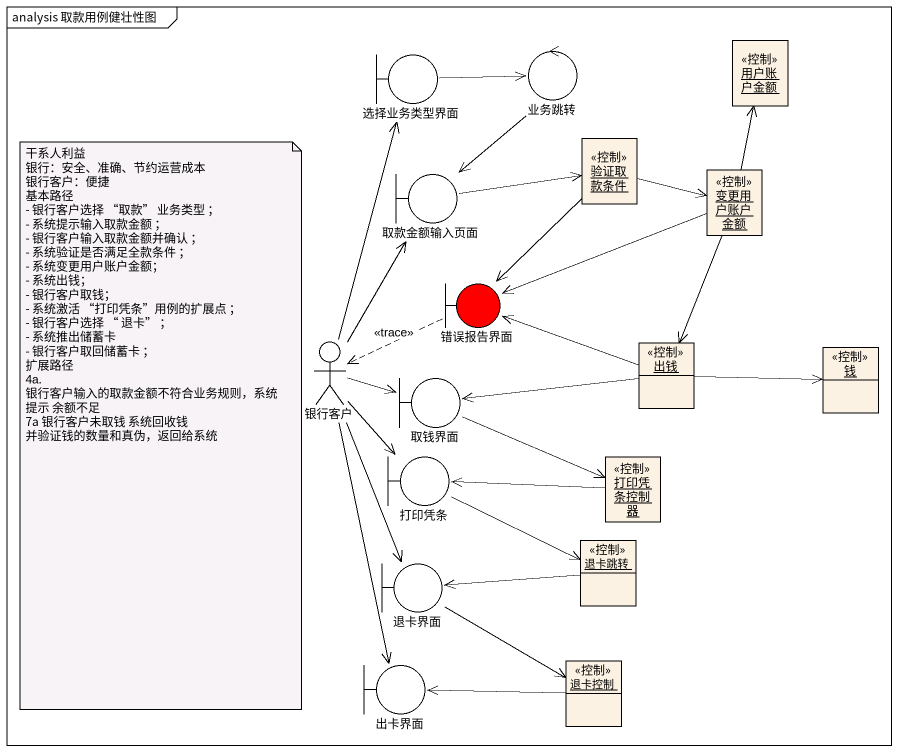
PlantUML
@startuml
mainframe analysis 取款用例健壮性图
allowmixing
hide circle
hide empty members
object 用户账户金额 <<控制>>
boundary 选择业务类型界面
control 业务跳转
object 验证取款条件 <<控制>>
boundary 取款金额输入页面
object 变更用户账户金额 <<控制>>
boundary 错误报告界面 #FF0000
actor 银行客户
object 出钱 <<控制>>
object 钱 <<控制>>
boundary 取钱界面
boundary 打印凭条
object 打印凭条控制器 <<控制>>
object 退卡跳转 <<控制>>
boundary 退卡界面
boundary 出卡界面
object 退卡控制 <<控制>>
选择业务类型界面 -right-> 业务跳转
业务跳转 --> 取款金额输入页面
验证取款条件 -right-> 变更用户账户金额
验证取款条件 --> 错误报告界面
取款金额输入页面 -right-> 验证取款条件
变更用户账户金额 -up-> 用户账户金额
变更用户账户金额 -left-> 错误报告界面
变更用户账户金额 --> 出钱
错误报告界面 .left.> 银行客户 : <<trace>>
银行客户 -up-> 选择业务类型界面
银行客户 -up-> 取款金额输入页面
银行客户 -right-> 取钱界面
银行客户 --> 打印凭条
银行客户 --> 退卡界面
银行客户 --> 出卡界面
出钱 -left-> 错误报告界面
出钱 -right-> 钱
出钱 -left-> 取钱界面
取钱界面 -right-> 打印凭条控制器
打印凭条 -right-> 退卡跳转
打印凭条控制器 -left-> 打印凭条
退卡跳转 -left-> 退卡界面
退卡界面 -right-> 退卡控制
退卡控制 -left-> 出卡界面
note as N1
  干系人利益
  银行：安全、准确、节约运营成本
  银行客户：便捷
  基本路径
  - 银行客户选择 “取款” 业务类型 ；
  - 系统提示输入取款金额 ；
  - 银行客户输入取款金额并确认 ；
  - 系统验证是否满足全款条件 ；
  - 系统变更用户账户金额；
  - 系统出钱；
  - 银行客户取钱；
  - 系统激活 “打印凭条”用例的扩展点 ；
  - 银行客户选择 “ 退卡” ；
  - 系统推出储蓄卡
  - 银行客户取回储蓄卡 ；
  扩展路径
  4a. 银行客户输入的取款金额不符合业务规则，系统提示 余额不足
  7a 银行客户未取钱 系统回收钱 并验证钱的数量和真伪，返回给系统
end note
@enduml
